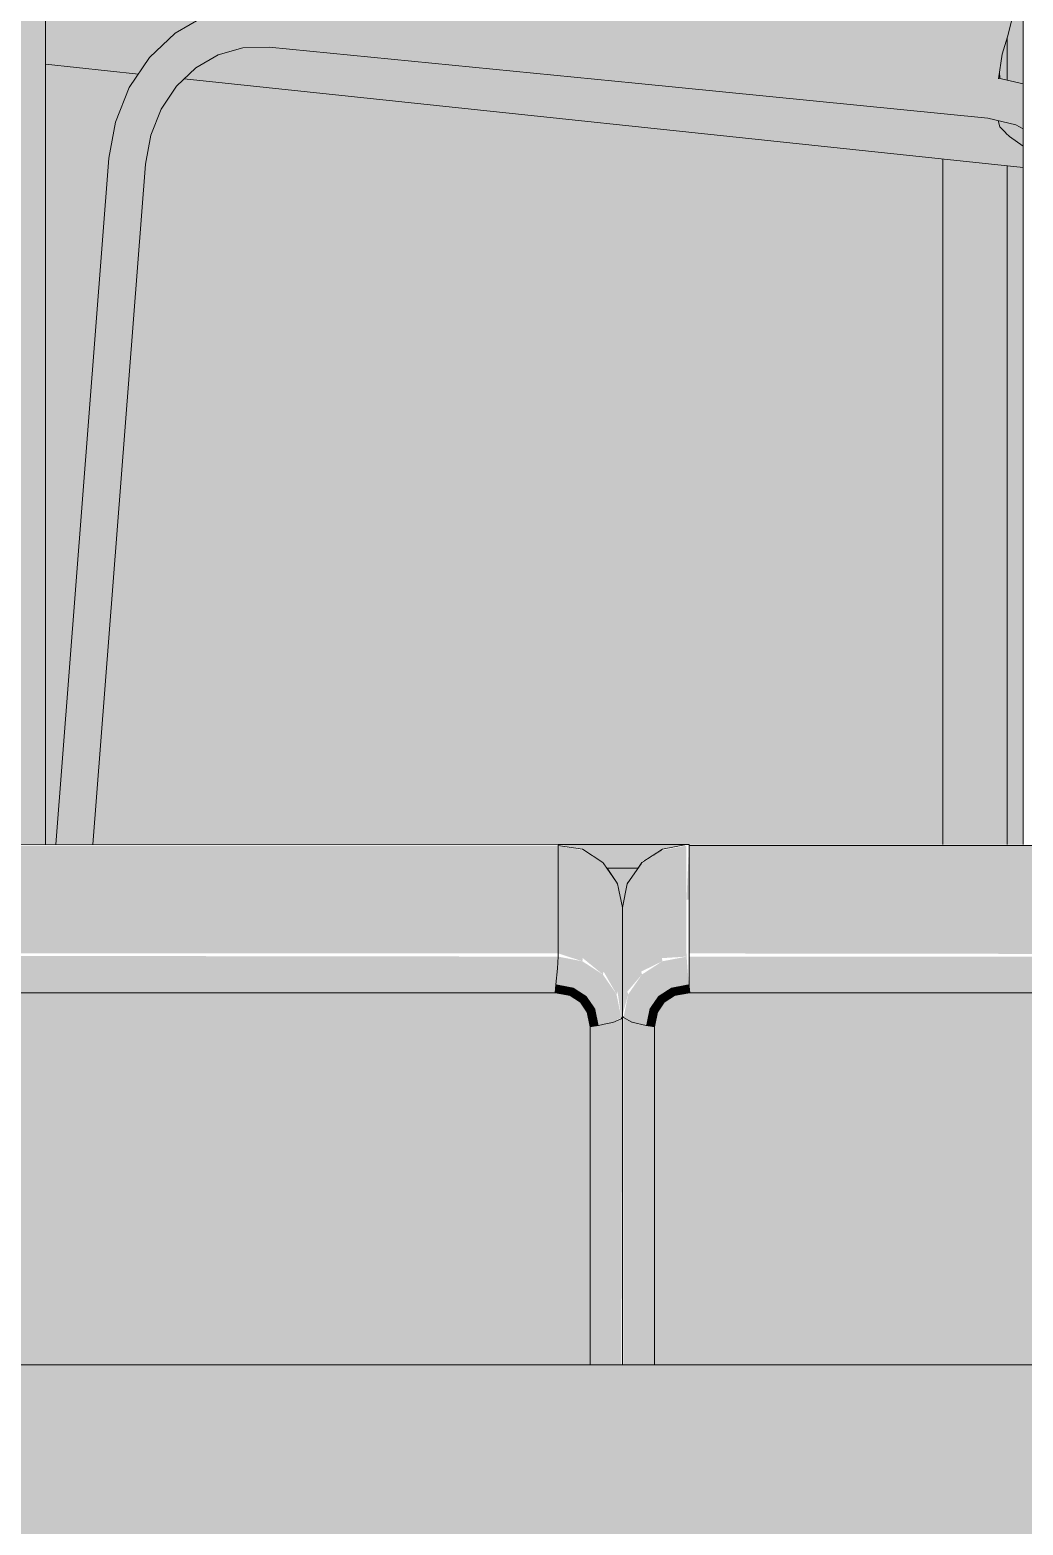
# Model space of a CAD drawing. Header units: centimetres. Extents: x -4381 to 5639, y -3920 to 4826.
# Drawn here: x 74.8321 to 75.1419, y 10.5679 to 11.0344 of the extents above; entities that cross this region are included whole.
import ezdxf
from ezdxf.xclip import XClip

# ---------------------------------------------------------------- set-up
doc = ezdxf.new("R2010")
doc.units = ezdxf.units.CM
doc.header["$MEASUREMENT"] = 0
doc.header["$XCLIPFRAME"] = 0
doc.set_wipeout_variables(frame=1)
doc.linetypes.add('Wipeout_Contour', pattern=[100, 0, -100])
for name, color, linetype in [('01- MOBILIER', 7, 'Continuous'), ('Dalles', 7, 'Continuous'), ('Drawing & Figure', 7, 'Continuous'), ('Structural - Bearing', 7, 'Continuous')]:
    doc.layers.add(name, color=color, linetype=linetype)
for name, color, linetype, lineweight in [('01- MOBILIER_Pen_No__1', 7, 'Continuous', 5), ('01- MOBILIER_Pen_No__101', 252, 'Continuous', 5), ('01- MOBILIER_Pen_No__18', 9, 'Continuous', 5), ('01- MOBILIER_Pen_No__2', 8, 'Continuous', 5), ('01- MOBILIER_Pen_No__7', 7, 'Continuous', 5), ('0_Pen_No__1', 7, 'Continuous', 5), ('0_Pen_No__2', 8, 'Continuous', 5), ('Dalles_Pen_No__1', 7, 'Continuous', 5), ('Elevator_Pen_No__7', 7, 'Continuous', 5), ('Structural - Bearing_Pen_No__1', 7, 'Continuous', 5)]:
    doc.layers.add(name, color=color, linetype=linetype, lineweight=lineweight)
for name, color, linetype, lineweight, true_color in [('01- MOBILIER_Pen_No__102', 7, 'Continuous', 5, 0xcccccc), ('01- MOBILIER_Pen_No__119', 7, 'Continuous', 5, 0xdecbcb), ('01- MOBILIER_Pen_No__186', 7, 'Continuous', 5, 0xe8e8e8), ('01- MOBILIER_Pen_No__62', 7, 'Continuous', 5, 0xaaaaaa), ('Dalles_Pen_No__178', 7, 'Continuous', 5, 0xbda888), ('Structural - Bearing_Pen_No__102', 7, 'Continuous', 5, 0xcccccc)]:
    doc.layers.add(name, color=color, linetype=linetype, lineweight=lineweight, true_color=true_color)

# ---------------------------------------------------------------- blocks, each defined once
blk = doc.blocks.new('Drawing_10_10', base_point=(-363.09186, 10.61787))
at = {"color": 254, "linetype": 'Wipeout_Contour', "lineweight": 0, "ltscale": 303.15615}
blk.add_wipeout([(75.03692, 10.78025), (74.99685, 10.78025), (75.00382, 10.77891), (75.02994, 10.77891)], dxfattribs=at).dxf.layer = '01- MOBILIER'
at = {"layer": '01- MOBILIER_Pen_No__186', "linetype": 'Continuous', "ltscale": 10}
blk.add_hatch(color=256, dxfattribs=at).paths.add_polyline_path([(75.03692, 10.78025), (74.99685, 10.78025), (75.00382, 10.77891), (75.02994, 10.77891)])
at = {"color": 254, "linetype": 'Wipeout_Contour', "lineweight": 0, "ltscale": 301.568223}
blk.add_wipeout([(74.23768, 10.77991), (74.23768, 10.76308), (74.99688, 10.76308), (74.99688, 10.77991)], dxfattribs=at).dxf.layer = '01- MOBILIER'
at = {"color": 254, "linetype": 'Wipeout_Contour', "lineweight": 0, "ltscale": 378.550147}
blk.add_wipeout([(75.02994, 10.77891), (75.00382, 10.77891), (75.0099, 10.77525), (75.02386, 10.77525), (75.02936, 10.7788)], dxfattribs=at).dxf.layer = '01- MOBILIER'
at = {"layer": '01- MOBILIER_Pen_No__186', "linetype": 'Continuous', "ltscale": 10}
for points in [[(74.23768, 10.77991), (74.23768, 10.76308), (74.99688, 10.76308), (74.99688, 10.77991)], [(75.02994, 10.77891), (75.00382, 10.77891), (75.0099, 10.77525), (75.02386, 10.77525), (75.02936, 10.7788)]]:
    blk.add_hatch(color=256, dxfattribs=at).paths.add_polyline_path(points)
at = {"color": 254, "linetype": 'Wipeout_Contour', "lineweight": 0, "ltscale": 303.086051}
blk.add_wipeout([(75.00454, 10.76161), (75.00454, 10.77844), (74.99688, 10.77991), (74.99688, 10.76308)], dxfattribs=at).dxf.layer = '01- MOBILIER'
at = {"color": 254, "linetype": 'Wipeout_Contour', "lineweight": 0, "ltscale": 454.802839}
blk.add_wipeout([(75.02386, 10.77525), (75.0099, 10.77525), (75.01078, 10.77468), (75.01206, 10.77284), (75.02171, 10.77284), (75.02299, 10.77468)], dxfattribs=at).dxf.layer = '01- MOBILIER'
at = {"layer": '01- MOBILIER_Pen_No__119', "linetype": 'Continuous', "ltscale": 10}
blk.add_hatch(color=256, dxfattribs=at).paths.add_polyline_path([(75.02386, 10.77525), (75.0099, 10.77525), (75.01078, 10.77468), (75.01206, 10.77284), (75.02171, 10.77284), (75.02299, 10.77468)])
at = {"layer": '01- MOBILIER_Pen_No__186', "linetype": 'Continuous', "ltscale": 10}
for points in [[(74.23768, 10.78025), (74.99688, 10.77991)], [(75.00454, 10.76161), (75.00454, 10.77844), (74.99688, 10.77991), (74.99688, 10.76308)]]:
    blk.add_hatch(color=256, dxfattribs=at).paths.add_polyline_path(points)
at = {"color": 254, "linetype": 'Wipeout_Contour', "lineweight": 0, "ltscale": 379.07372}
blk.add_wipeout([(75.01206, 10.77284), (75.01504, 10.76852), (75.01688, 10.76059), (75.0184, 10.76798), (75.02171, 10.77284)], dxfattribs=at).dxf.layer = '01- MOBILIER'
at = {"color": 254, "linetype": 'Wipeout_Contour', "lineweight": 0, "ltscale": 301.558618}
blk.add_wipeout([(74.23768, 10.74626), (74.99688, 10.74626), (74.99688, 10.76308), (74.23768, 10.76308)], dxfattribs=at).dxf.layer = '01- MOBILIER'
at = {"layer": '01- MOBILIER_Pen_No__102', "linetype": 'Continuous', "ltscale": 10}
blk.add_hatch(color=256, dxfattribs=at).paths.add_polyline_path([(75.01206, 10.77284), (75.01504, 10.76852), (75.01688, 10.76059), (75.0184, 10.76798), (75.02171, 10.77284)])
at = {"layer": '01- MOBILIER_Pen_No__186', "linetype": 'Continuous', "ltscale": 10}
blk.add_hatch(color=256, dxfattribs=at).paths.add_polyline_path([(74.23768, 10.74626), (74.99688, 10.74626), (74.99688, 10.76308), (74.23768, 10.76308)])
at = {"color": 254, "linetype": 'Wipeout_Contour', "lineweight": 0, "ltscale": 303.111115}
blk.add_wipeout([(75.01102, 10.75742), (75.01102, 10.77425), (75.00454, 10.77844), (75.00454, 10.76161)], dxfattribs=at).dxf.layer = '01- MOBILIER'
at = {"layer": '01- MOBILIER_Pen_No__186', "linetype": 'Continuous', "ltscale": 10}
for points in [[(75.00454, 10.77844), (74.99685, 10.78025)], [(75.01102, 10.75742), (75.01102, 10.77425), (75.00454, 10.77844), (75.00454, 10.76161)]]:
    blk.add_hatch(color=256, dxfattribs=at).paths.add_polyline_path(points)
at = {"color": 254, "linetype": 'Wipeout_Contour', "lineweight": 0, "ltscale": 303.128949}
blk.add_wipeout([(75.01536, 10.75116), (75.01536, 10.76798), (75.01102, 10.77425), (75.01102, 10.75742)], dxfattribs=at).dxf.layer = '01- MOBILIER'
at = {"color": 254, "linetype": 'Wipeout_Contour', "lineweight": 0, "ltscale": 303.076493}
blk.add_wipeout([(75.00454, 10.76161), (74.99688, 10.76308), (74.99688, 10.74626), (75.00454, 10.74479)], dxfattribs=at).dxf.layer = '01- MOBILIER'
at = {"layer": '01- MOBILIER_Pen_No__186', "linetype": 'Continuous', "ltscale": 10}
for points in [[(75.01102, 10.77425), (75.0044, 10.7788)], [(75.01536, 10.75116), (75.01536, 10.76798), (75.01102, 10.77425), (75.01102, 10.75742)], [(75.00454, 10.76161), (74.99688, 10.76308), (74.99688, 10.74626), (75.00454, 10.74479)]]:
    blk.add_hatch(color=256, dxfattribs=at).paths.add_polyline_path(points)
at = {"color": 254, "linetype": 'Wipeout_Contour', "lineweight": 0, "ltscale": 303.136423}
blk.add_wipeout([(75.01688, 10.74376), (75.01688, 10.76059), (75.01536, 10.76798), (75.01536, 10.75116)], dxfattribs=at).dxf.layer = '01- MOBILIER'
at = {"color": 254, "linetype": 'Wipeout_Contour', "lineweight": 0, "ltscale": 303.101561}
blk.add_wipeout([(75.01102, 10.75742), (75.00454, 10.76161), (75.00454, 10.74479), (75.01102, 10.7406)], dxfattribs=at).dxf.layer = '01- MOBILIER'
at = {"color": 254, "linetype": 'Wipeout_Contour', "lineweight": 0, "ltscale": 226.212549}
blk.add_wipeout([(74.23768, 10.74526), (74.99685, 10.74526), (74.23768, 10.74626)], dxfattribs=at).dxf.layer = '01- MOBILIER'
at = {"layer": '01- MOBILIER_Pen_No__102', "linetype": 'Continuous', "ltscale": 10}
blk.add_hatch(color=256, dxfattribs=at).paths.add_polyline_path([(75.01688, 10.74376), (75.01688, 10.76059), (75.01536, 10.76798), (75.01536, 10.75116)])
at = {"layer": '01- MOBILIER_Pen_No__186', "linetype": 'Continuous', "ltscale": 10}
for points in [[(75.01102, 10.75742), (75.00454, 10.76161), (75.00454, 10.74479), (75.01102, 10.7406)], [(74.23768, 10.74526), (74.99685, 10.74526), (74.23768, 10.74626)]]:
    blk.add_hatch(color=256, dxfattribs=at).paths.add_polyline_path(points)
at = {"color": 254, "linetype": 'Wipeout_Contour', "lineweight": 0, "ltscale": 303.1194}
blk.add_wipeout([(75.01536, 10.75116), (75.01102, 10.75742), (75.01102, 10.7406), (75.01536, 10.73433)], dxfattribs=at).dxf.layer = '01- MOBILIER'
at = {"color": 254, "linetype": 'Wipeout_Contour', "lineweight": 0, "ltscale": 226.813544}
blk.add_wipeout([(75.00454, 10.74479), (74.99688, 10.74626), (75.0044, 10.74381)], dxfattribs=at).dxf.layer = '01- MOBILIER'
at = {"layer": '01- MOBILIER_Pen_No__186', "linetype": 'Continuous', "ltscale": 10}
for points in [[(75.01536, 10.75116), (75.01102, 10.75742), (75.01102, 10.7406), (75.01536, 10.73433)], [(75.00454, 10.74479), (74.99688, 10.74626), (75.0044, 10.74381)]]:
    blk.add_hatch(color=256, dxfattribs=at).paths.add_polyline_path(points)
at = {"color": 254, "linetype": 'Wipeout_Contour', "lineweight": 0, "ltscale": 303.126881}
blk.add_wipeout([(75.01688, 10.74376), (75.01536, 10.75116), (75.01536, 10.73433), (75.01688, 10.72694)], dxfattribs=at).dxf.layer = '01- MOBILIER'
at = {"color": 254, "linetype": 'Wipeout_Contour', "lineweight": 0, "ltscale": 301.552245}
blk.add_wipeout([(74.23768, 10.7416), (74.99659, 10.7416), (74.99685, 10.74526), (74.23768, 10.74526)], dxfattribs=at).dxf.layer = '01- MOBILIER'
at = {"color": 254, "linetype": 'Wipeout_Contour', "lineweight": 0, "ltscale": 226.821719}
blk.add_wipeout([(75.01102, 10.7406), (75.00454, 10.74479), (75.01078, 10.73969)], dxfattribs=at).dxf.layer = '01- MOBILIER'
at = {"layer": '01- MOBILIER', "linetype": 'Continuous', "lineweight": 0, "ltscale": 10, "true_color": 0xffffff}
blk.add_hatch(color=7, dxfattribs=at).paths.add_polyline_path([(75.01102, 10.7406), (75.00454, 10.74479), (75.01078, 10.73969)])
at = {"layer": '01- MOBILIER_Pen_No__102', "linetype": 'Continuous', "ltscale": 10}
blk.add_hatch(color=256, dxfattribs=at).paths.add_polyline_path([(75.01688, 10.74376), (75.01536, 10.75116), (75.01536, 10.73433), (75.01688, 10.72694)])
at = {"layer": '01- MOBILIER_Pen_No__186', "linetype": 'Continuous', "ltscale": 10}
blk.add_hatch(color=256, dxfattribs=at).paths.add_polyline_path([(74.23768, 10.7416), (74.99659, 10.7416), (74.99685, 10.74526), (74.23768, 10.74526)])
at = {"color": 254, "linetype": 'Wipeout_Contour', "lineweight": 0, "ltscale": 303.143583}
blk.add_wipeout([(75.0184, 10.75116), (75.0184, 10.76798), (75.01688, 10.76059), (75.01688, 10.74376)], dxfattribs=at).dxf.layer = '01- MOBILIER'
at = {"color": 254, "linetype": 'Wipeout_Contour', "lineweight": 0, "ltscale": 303.158271}
blk.add_wipeout([(75.0044, 10.74381), (74.99685, 10.74526), (74.99659, 10.7416), (75.00339, 10.74029)], dxfattribs=at).dxf.layer = '01- MOBILIER'
at = {"color": 254, "linetype": 'Wipeout_Contour', "lineweight": 0, "ltscale": 226.861169}
blk.add_wipeout([(75.01536, 10.73433), (75.01102, 10.7406), (75.01504, 10.73354)], dxfattribs=at).dxf.layer = '01- MOBILIER'
at = {"layer": '01- MOBILIER_Pen_No__101', "linetype": 'Continuous', "ltscale": 10}
blk.add_hatch(color=256, dxfattribs=at).paths.add_polyline_path([(75.0184, 10.75116), (75.0184, 10.76798), (75.01688, 10.76059), (75.01688, 10.74376)])
at = {"layer": '01- MOBILIER_Pen_No__186', "linetype": 'Continuous', "ltscale": 10}
for points in [[(75.0044, 10.74381), (74.99685, 10.74526), (74.99659, 10.7416), (75.00339, 10.74029)], [(75.01536, 10.73433), (75.01102, 10.7406), (75.01504, 10.73354)]]:
    blk.add_hatch(color=256, dxfattribs=at).paths.add_polyline_path(points)
at = {"layer": '01- MOBILIER_Pen_No__1', "linetype": 'Continuous', "ltscale": 10}
for p, q in [((75.01078, 10.77468), (75.01504, 10.76852)), ((75.01504, 10.76852), (75.01536, 10.76798)), ((74.99688, 10.74626), (74.99688, 10.76308)), ((74.99685, 10.74526), (74.99688, 10.74626))]:
    blk.add_line(p, q, dxfattribs=at)
at = {"color": 254, "linetype": 'Wipeout_Contour', "lineweight": 0, "ltscale": 303.159178}
blk.add_wipeout([(75.02274, 10.75742), (75.02274, 10.77425), (75.0184, 10.76798), (75.0184, 10.75116)], dxfattribs=at).dxf.layer = '01- MOBILIER'
at = {"color": 254, "linetype": 'Wipeout_Contour', "lineweight": 0, "ltscale": 301.549331}
blk.add_wipeout([(74.23768, 10.7366), (74.99615, 10.7366), (74.99659, 10.7416), (74.23768, 10.7416)], dxfattribs=at).dxf.layer = '01- MOBILIER'
at = {"color": 254, "linetype": 'Wipeout_Contour', "lineweight": 0, "ltscale": 303.194003}
blk.add_wipeout([(75.01078, 10.73969), (75.0044, 10.74381), (75.00339, 10.74029), (75.00891, 10.73673)], dxfattribs=at).dxf.layer = '01- MOBILIER'
at = {"color": 254, "linetype": 'Wipeout_Contour', "lineweight": 0, "ltscale": 227.010311}
blk.add_wipeout([(75.01688, 10.72694), (75.01536, 10.73433), (75.01654, 10.72624)], dxfattribs=at).dxf.layer = '01- MOBILIER'
at = {"layer": '01- MOBILIER', "linetype": 'Continuous', "lineweight": 0, "ltscale": 10, "true_color": 0xffffff}
blk.add_hatch(color=7, dxfattribs=at).paths.add_polyline_path([(75.01078, 10.73969), (75.0044, 10.74381), (75.00339, 10.74029), (75.00891, 10.73673)])
at = {"layer": '01- MOBILIER_Pen_No__102', "linetype": 'Continuous', "ltscale": 10}
blk.add_hatch(color=256, dxfattribs=at).paths.add_polyline_path([(74.23768, 10.7366), (74.99615, 10.7366), (74.99659, 10.7416), (74.23768, 10.7416)])
at = {"layer": '01- MOBILIER_Pen_No__119', "linetype": 'Continuous', "ltscale": 10}
blk.add_hatch(color=256, dxfattribs=at).paths.add_polyline_path([(75.01688, 10.72694), (75.01536, 10.73433), (75.01654, 10.72624)])
at = {"layer": '01- MOBILIER_Pen_No__2', "linetype": 'Continuous', "ltscale": 10}
blk.add_hatch(color=256, dxfattribs=at).paths.add_polyline_path([(75.02274, 10.75742), (75.02274, 10.77425), (75.0184, 10.76798), (75.0184, 10.75116)])
at = {"layer": '01- MOBILIER_Pen_No__1', "linetype": 'Continuous', "ltscale": 10}
for p, q in [((75.01873, 10.76852), (75.0184, 10.76798)), ((75.01536, 10.76798), (75.01688, 10.76059)), ((75.01688, 10.76059), (75.0184, 10.76798))]:
    blk.add_line(p, q, dxfattribs=at)
at = {"color": 254, "linetype": 'Wipeout_Contour', "lineweight": 0, "ltscale": 303.183931}
blk.add_wipeout([(75.02923, 10.76161), (75.02923, 10.77844), (75.02274, 10.77425), (75.02274, 10.75742)], dxfattribs=at).dxf.layer = '01- MOBILIER'
at = {"color": 254, "linetype": 'Wipeout_Contour', "lineweight": 0, "ltscale": 303.234612}
blk.add_wipeout([(75.00339, 10.74029), (74.99659, 10.7416), (74.99615, 10.7366), (75.00164, 10.73555)], dxfattribs=at).dxf.layer = '01- MOBILIER'
at = {"color": 254, "linetype": 'Wipeout_Contour', "lineweight": 0, "ltscale": 303.186023}
blk.add_wipeout([(75.01504, 10.73354), (75.01078, 10.73969), (75.00891, 10.73673), (75.0126, 10.7314)], dxfattribs=at).dxf.layer = '01- MOBILIER'
at = {"color": 254, "linetype": 'Wipeout_Contour', "lineweight": 0, "ltscale": 227.893005}
blk.add_wipeout([(75.01654, 10.72582), (75.01654, 10.61787), (75.01688, 10.72649)], dxfattribs=at).dxf.layer = '01- MOBILIER'
at = {"layer": '01- MOBILIER_Pen_No__119', "linetype": 'Continuous', "ltscale": 10}
blk.add_hatch(color=256, dxfattribs=at).paths.add_polyline_path([(75.00339, 10.74029), (74.99659, 10.7416), (74.99615, 10.7366), (75.00164, 10.73555)])
at = {"layer": '01- MOBILIER_Pen_No__18', "linetype": 'Continuous', "ltscale": 10}
blk.add_hatch(color=256, dxfattribs=at).paths.add_polyline_path([(75.01654, 10.72582), (75.01654, 10.61787), (75.01688, 10.72649)])
at = {"layer": '01- MOBILIER_Pen_No__186', "linetype": 'Continuous', "ltscale": 10}
blk.add_hatch(color=256, dxfattribs=at).paths.add_polyline_path([(75.01504, 10.73354), (75.01078, 10.73969), (75.00891, 10.73673), (75.0126, 10.7314)])
at = {"layer": '01- MOBILIER_Pen_No__62', "linetype": 'Continuous', "ltscale": 10}
blk.add_hatch(color=256, dxfattribs=at).paths.add_polyline_path([(75.02923, 10.76161), (75.02923, 10.77844), (75.02274, 10.77425), (75.02274, 10.75742)])
at = {"layer": '01- MOBILIER_Pen_No__1', "linetype": 'Continuous', "ltscale": 10}
for p, q in [((75.0184, 10.76798), (75.02299, 10.77468)), ((75.01206, 10.77284), (75.02171, 10.77284)), ((74.99659, 10.7416), (74.99685, 10.74526))]:
    blk.add_line(p, q, dxfattribs=at)
at = {"color": 254, "linetype": 'Wipeout_Contour', "lineweight": 0, "ltscale": 303.214419}
blk.add_wipeout([(75.03688, 10.76308), (75.03688, 10.77991), (75.02923, 10.77844), (75.02923, 10.76161)], dxfattribs=at).dxf.layer = '01- MOBILIER'
at = {"color": 254, "linetype": 'Wipeout_Contour', "lineweight": 0, "ltscale": 377.083406}
blk.add_wipeout([(74.23768, 10.73589), (74.23787, 10.73401), (74.9959, 10.73401), (74.99615, 10.7366), (74.23768, 10.7366)], dxfattribs=at).dxf.layer = '01- MOBILIER'
at = {"color": 254, "linetype": 'Wipeout_Contour', "lineweight": 0, "ltscale": 303.264496}
blk.add_wipeout([(75.00891, 10.73673), (75.00339, 10.74029), (75.00164, 10.73555), (75.00568, 10.73294)], dxfattribs=at).dxf.layer = '01- MOBILIER'
at = {"color": 254, "linetype": 'Wipeout_Contour', "lineweight": 0, "ltscale": 303.141661}
blk.add_wipeout([(75.01654, 10.72624), (75.01504, 10.73354), (75.0126, 10.7314), (75.01395, 10.72483)], dxfattribs=at).dxf.layer = '01- MOBILIER'
at = {"layer": '01- MOBILIER_Pen_No__119', "linetype": 'Continuous', "ltscale": 10}
for points in [[(75.03688, 10.76308), (75.03688, 10.77991), (75.02923, 10.77844), (75.02923, 10.76161)], [(75.00891, 10.73673), (75.00339, 10.74029), (75.00164, 10.73555), (75.00568, 10.73294)], [(75.01654, 10.72624), (75.01504, 10.73354), (75.0126, 10.7314), (75.01395, 10.72483)]]:
    blk.add_hatch(color=256, dxfattribs=at).paths.add_polyline_path(points)
at = {"layer": '01- MOBILIER_Pen_No__62', "linetype": 'Continuous', "ltscale": 10}
for points in [[(75.02923, 10.77844), (75.02299, 10.77468)], [(74.23768, 10.73589), (74.23787, 10.73401), (74.9959, 10.73401), (74.99615, 10.7366), (74.23768, 10.7366)]]:
    blk.add_hatch(color=256, dxfattribs=at).paths.add_polyline_path(points)
at = {"color": 254, "linetype": 'Wipeout_Contour', "lineweight": 0, "ltscale": 226.857941}
blk.add_wipeout([(75.03768, 10.76308), (75.03768, 10.77991), (75.03688, 10.76308)], dxfattribs=at).dxf.layer = '01- MOBILIER'
at = {"color": 254, "linetype": 'Wipeout_Contour', "lineweight": 0, "ltscale": 303.179582}
blk.add_wipeout([(75.00164, 10.73555), (74.99615, 10.7366), (74.9959, 10.73401), (75.00063, 10.7331)], dxfattribs=at).dxf.layer = '01- MOBILIER'
at = {"color": 254, "linetype": 'Wipeout_Contour', "lineweight": 0, "ltscale": 303.210074}
blk.add_wipeout([(75.0126, 10.7314), (75.00891, 10.73673), (75.00568, 10.73294), (75.00838, 10.72904)], dxfattribs=at).dxf.layer = '01- MOBILIER'
at = {"color": 254, "linetype": 'Wipeout_Contour', "lineweight": 0, "ltscale": 303.086919}
blk.add_wipeout([(75.01395, 10.72466), (75.01395, 10.61787), (75.01654, 10.61787), (75.01654, 10.72582)], dxfattribs=at).dxf.layer = '01- MOBILIER'
at = {"layer": '01- MOBILIER_Pen_No__119', "linetype": 'Continuous', "ltscale": 10}
blk.add_hatch(color=256, dxfattribs=at).paths.add_polyline_path([(75.0126, 10.7314), (75.00891, 10.73673), (75.00568, 10.73294), (75.00838, 10.72904)])
at = {"layer": '01- MOBILIER_Pen_No__18', "linetype": 'Continuous', "ltscale": 10}
blk.add_hatch(color=256, dxfattribs=at).paths.add_polyline_path([(75.01395, 10.72466), (75.01395, 10.61787), (75.01654, 10.61787), (75.01654, 10.72582)])
at = {"layer": '01- MOBILIER_Pen_No__186', "linetype": 'Continuous', "ltscale": 10}
blk.add_hatch(color=256, dxfattribs=at).paths.add_polyline_path([(75.03768, 10.76308), (75.03768, 10.77991), (75.03688, 10.76308)])
at = {"layer": '01- MOBILIER_Pen_No__62', "linetype": 'Continuous', "ltscale": 10}
blk.add_hatch(color=256, dxfattribs=at).paths.add_polyline_path([(75.00164, 10.73555), (74.99615, 10.7366), (74.9959, 10.73401), (75.00063, 10.7331)])
at = {"layer": '01- MOBILIER_Pen_No__1', "linetype": 'Continuous', "ltscale": 10}
blk.add_line((74.99615, 10.7366), (74.99659, 10.7416), dxfattribs=at)
at = {"color": 254, "linetype": 'Wipeout_Contour', "lineweight": 0, "ltscale": 304.735694}
blk.add_wipeout([(75.79688, 10.76308), (75.79688, 10.77991), (75.03768, 10.77991), (75.03768, 10.76308)], dxfattribs=at).dxf.layer = '01- MOBILIER'
at = {"color": 254, "linetype": 'Wipeout_Contour', "lineweight": 0, "ltscale": 303.134039}
blk.add_wipeout([(75.0184, 10.75116), (75.01688, 10.74376), (75.01688, 10.72694), (75.0184, 10.73433)], dxfattribs=at).dxf.layer = '01- MOBILIER'
at = {"color": 254, "linetype": 'Wipeout_Contour', "lineweight": 0, "ltscale": 303.221548}
blk.add_wipeout([(75.00568, 10.73294), (75.00164, 10.73555), (75.00063, 10.7331), (75.00381, 10.73105)], dxfattribs=at).dxf.layer = '01- MOBILIER'
at = {"color": 254, "linetype": 'Wipeout_Contour', "lineweight": 0, "ltscale": 378.672343}
blk.add_wipeout([(75.01395, 10.72483), (75.0126, 10.7314), (75.00838, 10.72904), (75.00947, 10.72374), (75.01212, 10.72438)], dxfattribs=at).dxf.layer = '01- MOBILIER'
at = {"layer": '01- MOBILIER_Pen_No__101', "linetype": 'Continuous', "ltscale": 10}
blk.add_hatch(color=256, dxfattribs=at).paths.add_polyline_path([(75.0184, 10.75116), (75.01688, 10.74376), (75.01688, 10.72694), (75.0184, 10.73433)])
at = {"layer": '01- MOBILIER_Pen_No__102', "linetype": 'Continuous', "ltscale": 10}
blk.add_hatch(color=256, dxfattribs=at).paths.add_polyline_path([(75.03688, 10.77991), (75.02936, 10.7788)])
at = {"layer": '01- MOBILIER_Pen_No__18', "linetype": 'Continuous', "ltscale": 10}
blk.add_hatch(color=256, dxfattribs=at).paths.add_polyline_path([(75.01395, 10.72483), (75.0126, 10.7314), (75.00838, 10.72904), (75.00947, 10.72374), (75.01212, 10.72438)])
at = {"layer": '01- MOBILIER_Pen_No__186', "linetype": 'Continuous', "ltscale": 10}
for points in [[(75.79688, 10.77991), (75.03768, 10.78025)], [(75.79688, 10.76308), (75.79688, 10.77991), (75.03768, 10.77991), (75.03768, 10.76308)]]:
    blk.add_hatch(color=256, dxfattribs=at).paths.add_polyline_path(points)
at = {"layer": '01- MOBILIER_Pen_No__62', "linetype": 'Continuous', "ltscale": 10}
blk.add_hatch(color=256, dxfattribs=at).paths.add_polyline_path([(75.00568, 10.73294), (75.00164, 10.73555), (75.00063, 10.7331), (75.00381, 10.73105)])
at = {"color": 254, "linetype": 'Wipeout_Contour', "lineweight": 0, "ltscale": 303.149628}
blk.add_wipeout([(75.02274, 10.75742), (75.0184, 10.75116), (75.0184, 10.73433), (75.02274, 10.7406)], dxfattribs=at).dxf.layer = '01- MOBILIER'
at = {"color": 254, "linetype": 'Wipeout_Contour', "lineweight": 0, "ltscale": 303.182356}
blk.add_wipeout([(75.00838, 10.72904), (75.00568, 10.73294), (75.00381, 10.73105), (75.00594, 10.72798)], dxfattribs=at).dxf.layer = '01- MOBILIER'
at = {"color": 254, "linetype": 'Wipeout_Contour', "lineweight": 0, "ltscale": 378.830321}
blk.add_wipeout([(75.00947, 10.72374), (75.00947, 10.61787), (75.01395, 10.61787), (75.01395, 10.72466), (75.01212, 10.72438)], dxfattribs=at).dxf.layer = '01- MOBILIER'
at = {"color": 254, "linetype": 'Wipeout_Contour', "lineweight": 0, "ltscale": 3097.621566}
blk.add_wipeout([(74.26688, 13.51787), (74.26688, 11.36787), (74.30563, 11.36787), (74.31679, 11.37007), (74.32631, 11.37308), (74.35045, 11.37723), (74.36166, 11.37963), (74.37621, 11.38127), (74.39527, 11.3842), (74.40068, 11.38446), (74.42369, 11.38651), (74.42663, 11.38691), (74.4451, 11.38723), (74.45513, 11.38787), (74.46492, 11.38723), (74.48066, 11.38691), (74.48304, 11.38651), (74.49928, 11.38446), (74.50257, 11.3842), (74.51357, 11.38127), (74.52073, 11.37963), (74.52591, 11.37723), (74.53505, 11.37308), (74.54293, 11.36923), (74.54624, 11.36648), (74.54793, 11.36315), (74.48631, 11.04115), (74.48282, 11.03519), (74.47864, 11.03342), (74.47044, 11.03024), (74.46738, 11.02689), (74.46132, 11.01928), (74.46697, 11.01721), (74.46925, 11.01596), (74.47591, 11.01052), (74.48181, 11.00254), (74.4866, 10.99249), (74.48992, 10.98124), (74.53381, 10.78025), (75.14188, 10.78025), (75.14188, 13.51787)], dxfattribs=at).dxf.layer = 'Structural - Bearing'
at = {"layer": '01- MOBILIER_Pen_No__18', "linetype": 'Continuous', "ltscale": 10}
blk.add_hatch(color=256, dxfattribs=at).paths.add_polyline_path([(75.00947, 10.72374), (75.00947, 10.61787), (75.01395, 10.61787), (75.01395, 10.72466), (75.01212, 10.72438)])
at = {"layer": '01- MOBILIER_Pen_No__2', "linetype": 'Continuous', "ltscale": 10}
blk.add_hatch(color=256, dxfattribs=at).paths.add_polyline_path([(75.02274, 10.75742), (75.0184, 10.75116), (75.0184, 10.73433), (75.02274, 10.7406)])
at = {"layer": '01- MOBILIER_Pen_No__62', "linetype": 'Continuous', "ltscale": 10}
blk.add_hatch(color=256, dxfattribs=at).paths.add_polyline_path([(75.00838, 10.72904), (75.00568, 10.73294), (75.00381, 10.73105), (75.00594, 10.72798)])
at = {"layer": 'Structural - Bearing_Pen_No__102', "linetype": 'Continuous', "ltscale": 10}
blk.add_hatch(color=256, dxfattribs=at).paths.add_polyline_path([(74.26688, 13.51787), (74.26688, 11.36787), (74.30563, 11.36787), (74.31679, 11.37007), (74.32631, 11.37308), (74.35045, 11.37723), (74.36166, 11.37963), (74.37621, 11.38127), (74.39527, 11.3842), (74.40068, 11.38446), (74.42369, 11.38651), (74.42663, 11.38691), (74.4451, 11.38723), (74.45513, 11.38787), (74.46492, 11.38723), (74.48066, 11.38691), (74.48304, 11.38651), (74.49928, 11.38446), (74.50257, 11.3842), (74.51357, 11.38127), (74.52073, 11.37963), (74.52591, 11.37723), (74.53505, 11.37308), (74.54293, 11.36923), (74.54624, 11.36648), (74.54793, 11.36315), (74.48631, 11.04115), (74.48282, 11.03519), (74.47864, 11.03342), (74.47044, 11.03024), (74.46738, 11.02689), (74.46132, 11.01928), (74.46697, 11.01721), (74.46925, 11.01596), (74.47591, 11.01052), (74.48181, 11.00254), (74.4866, 10.99249), (74.48992, 10.98124), (74.53381, 10.78025), (75.14188, 10.78025), (75.14188, 13.51787)])
at = {"layer": '01- MOBILIER_Pen_No__1', "linetype": 'Continuous', "ltscale": 10}
for p, q in [((75.01688, 10.76059), (75.01688, 10.74376)), ((75.01212, 10.72438), (75.01395, 10.72466))]:
    blk.add_line(p, q, dxfattribs=at)
at = {"color": 254, "linetype": 'Wipeout_Contour', "lineweight": 0, "ltscale": 303.174378}
blk.add_wipeout([(75.02923, 10.76161), (75.02274, 10.75742), (75.02274, 10.7406), (75.02923, 10.74479)], dxfattribs=at).dxf.layer = '01- MOBILIER'
at = {"color": 254, "linetype": 'Wipeout_Contour', "lineweight": 0, "ltscale": 227.083466}
blk.add_wipeout([(75.0184, 10.73433), (75.01688, 10.72694), (75.01873, 10.73354)], dxfattribs=at).dxf.layer = '01- MOBILIER'
at = {"color": 254, "linetype": 'Wipeout_Contour', "lineweight": 0, "ltscale": 303.111461}
blk.add_wipeout([(75.00947, 10.72374), (75.00838, 10.72904), (75.00594, 10.72798), (75.00688, 10.7234)], dxfattribs=at).dxf.layer = '01- MOBILIER'
at = {"color": 254, "linetype": 'Wipeout_Contour', "lineweight": 0, "ltscale": 761.862619}
blk.add_wipeout([(73.17688, 14.11787), (73.17688, 11.36787), (74.16688, 11.36787), (74.16688, 13.61787), (76.16688, 13.61787), (76.16688, 10.78025), (76.59685, 10.78025), (76.6044, 10.7788), (76.60688, 10.7772), (76.60688, 14.11787)], dxfattribs=at).dxf.layer = 'Structural - Bearing'
at = {"layer": '01- MOBILIER_Pen_No__101', "linetype": 'Continuous', "ltscale": 10}
for points in [[(75.0184, 10.73433), (75.01688, 10.72694), (75.01873, 10.73354)], [(75.01722, 10.72624), (75.01688, 10.61787)]]:
    blk.add_hatch(color=256, dxfattribs=at).paths.add_polyline_path(points)
at = {"layer": '01- MOBILIER_Pen_No__62', "linetype": 'Continuous', "ltscale": 10}
for points in [[(75.02923, 10.76161), (75.02274, 10.75742), (75.02274, 10.7406), (75.02923, 10.74479)], [(75.00947, 10.72374), (75.00838, 10.72904), (75.00594, 10.72798), (75.00688, 10.7234)]]:
    blk.add_hatch(color=256, dxfattribs=at).paths.add_polyline_path(points)
at = {"layer": '01- MOBILIER_Pen_No__1', "linetype": 'Continuous', "ltscale": 10}
for p, q in [((74.23768, 10.77991), (74.99685, 10.78025)), ((74.99685, 10.78025), (75.03692, 10.78025)), ((74.99685, 10.78025), (74.99688, 10.77991)), ((74.99688, 10.77991), (74.99688, 10.76308)), ((74.99688, 10.77991), (75.0044, 10.7788)), ((75.0044, 10.7788), (75.01078, 10.77468)), ((75.02299, 10.77468), (75.02936, 10.7788)), ((75.02936, 10.7788), (75.03692, 10.78025)), ((75.03692, 10.78025), (75.03768, 10.78025)), ((75.03768, 10.78025), (75.03768, 10.77991)), ((75.03768, 10.77991), (75.79685, 10.78025))]:
    blk.add_line(p, q, dxfattribs=at)
at = {"layer": '01- MOBILIER_Pen_No__7', "linetype": 'Continuous', "ltscale": 10}
for p, q in [((74.83688, 10.78025), (74.83688, 11.27037)), ((75.13933, 11.04135), (75.13705, 11.0323)), ((74.8774, 11.03347), (74.88673, 11.03886)), ((74.86937, 11.02586), (74.8774, 11.03347)), ((75.13705, 11.0323), (75.13537, 11.02689)), ((74.86304, 11.01643), (74.86937, 11.02586)), ((74.8838, 11.02259), (74.89082, 11.02666)), ((74.89082, 11.02666), (74.89848, 11.02885)), ((74.89848, 11.02885), (74.90669, 11.02909)), ((74.90669, 11.02909), (75.02084, 11.01781)), ((75.13537, 11.02689), (75.13422, 11.01922)), ((74.83688, 11.02375), (74.8659, 11.02068)), ((74.87775, 11.01686), (74.8838, 11.02259)), ((75.13453, 11.02125), (75.13465, 11.0193)), ((74.85873, 11.00564), (74.86304, 11.01643)), ((74.87298, 11.00976), (74.87775, 11.01686)), ((74.88019, 11.01917), (75.14188, 10.99147)), ((75.02084, 11.01781), (75.13087, 11.00695)), ((75.13425, 11.0194), (75.14188, 11.01757)), ((74.86974, 11.00164), (74.87298, 11.00976)), ((75.13087, 11.00695), (75.13962, 11.00485)), ((74.85672, 10.9944), (74.85873, 11.00564)), ((75.13407, 11.00618), (75.13463, 11.00424)), ((75.13463, 11.00424), (75.13651, 11.00236)), ((75.1365, 11.00227), (75.13766, 11.00118)), ((75.13962, 11.00485), (75.14188, 11.0036)), ((74.86811, 10.99254), (74.86974, 11.00164)), ((75.13766, 11.00118), (75.14188, 10.99815)), ((74.84012, 10.78025), (74.85672, 10.9944)), ((74.85165, 10.78025), (74.86811, 10.99254))]:
    blk.add_line(p, q, dxfattribs=at)
at = {"layer": 'Elevator_Pen_No__7', "linetype": 'Continuous', "ltscale": 10}
for p, q in [((75.13688, 11.03177), (75.13688, 11.01877)), ((75.13688, 10.992), (75.13688, 10.78025))]:
    blk.add_line(p, q, dxfattribs=at)
at = {"layer": 'Structural - Bearing_Pen_No__1', "linetype": 'Continuous', "ltscale": 10}
for p, q in [((75.14188, 10.78025), (75.14188, 13.51787)), ((75.11688, 10.99412), (75.11688, 10.78025))]:
    blk.add_line(p, q, dxfattribs=at)
at = {"color": 254, "linetype": 'Wipeout_Contour', "lineweight": 0, "ltscale": 303.204865}
blk.add_wipeout([(75.03688, 10.76308), (75.02923, 10.76161), (75.02923, 10.74479), (75.03688, 10.74626)], dxfattribs=at).dxf.layer = '01- MOBILIER'
at = {"color": 254, "linetype": 'Wipeout_Contour', "lineweight": 0, "ltscale": 226.971757}
blk.add_wipeout([(75.02274, 10.7406), (75.0184, 10.73433), (75.02299, 10.73969)], dxfattribs=at).dxf.layer = '01- MOBILIER'
at = {"color": 254, "linetype": 'Wipeout_Contour', "lineweight": 0, "ltscale": 303.059558}
blk.add_wipeout([(75.00688, 10.7234), (75.00688, 10.61787), (75.00947, 10.61787), (75.00947, 10.72374)], dxfattribs=at).dxf.layer = '01- MOBILIER'
at = {"color": 254, "linetype": 'Wipeout_Contour', "lineweight": 0, "ltscale": 303.0996}
blk.add_wipeout([(75.01981, 10.72483), (75.01722, 10.72624), (75.01722, 10.61787), (75.01981, 10.61787)], dxfattribs=at).dxf.layer = '01- MOBILIER'
at = {"layer": '01- MOBILIER_Pen_No__101', "linetype": 'Continuous', "ltscale": 10}
blk.add_hatch(color=256, dxfattribs=at).paths.add_polyline_path([(75.01981, 10.72483), (75.01722, 10.72624), (75.01722, 10.61787), (75.01981, 10.61787)])
at = {"layer": '01- MOBILIER_Pen_No__119', "linetype": 'Continuous', "ltscale": 10}
blk.add_hatch(color=256, dxfattribs=at).paths.add_polyline_path([(75.03688, 10.76308), (75.02923, 10.76161), (75.02923, 10.74479), (75.03688, 10.74626)])
at = {"layer": '01- MOBILIER_Pen_No__186', "linetype": 'Continuous', "ltscale": 10}
blk.add_hatch(color=256, dxfattribs=at).paths.add_polyline_path([(75.03768, 10.76308), (75.03688, 10.74626)])
at = {"layer": '01- MOBILIER_Pen_No__2', "linetype": 'Continuous', "ltscale": 10}
blk.add_hatch(color=256, dxfattribs=at).paths.add_polyline_path([(75.02274, 10.7406), (75.0184, 10.73433), (75.02299, 10.73969)])
at = {"layer": '01- MOBILIER_Pen_No__62', "linetype": 'Continuous', "ltscale": 10}
blk.add_hatch(color=256, dxfattribs=at).paths.add_polyline_path([(75.00688, 10.7234), (75.00688, 10.61787), (75.00947, 10.61787), (75.00947, 10.72374)])
at = {"layer": '01- MOBILIER_Pen_No__1', "linetype": 'Continuous', "ltscale": 10}
blk.add_line((75.00947, 10.72374), (75.01212, 10.72438), dxfattribs=at)
at = {"color": 254, "linetype": 'Wipeout_Contour', "lineweight": 0, "ltscale": 304.726189}
blk.add_wipeout([(75.79688, 10.76308), (75.03768, 10.76308), (75.03768, 10.74626), (75.79688, 10.74626)], dxfattribs=at).dxf.layer = '01- MOBILIER'
at = {"color": 254, "linetype": 'Wipeout_Contour', "lineweight": 0, "ltscale": 226.944615}
blk.add_wipeout([(75.02923, 10.74479), (75.02274, 10.7406), (75.02936, 10.74381)], dxfattribs=at).dxf.layer = '01- MOBILIER'
at = {"color": 254, "linetype": 'Wipeout_Contour', "lineweight": 0, "ltscale": 905.116425}
blk.add_wipeout([(74.22688, 10.61787), (75.00688, 10.61787), (75.00688, 10.7234), (75.00594, 10.72798), (75.00381, 10.73105), (75.00063, 10.7331), (74.9959, 10.73401), (74.23787, 10.73401), (74.23313, 10.7331), (74.22995, 10.73105), (74.22782, 10.72798), (74.22688, 10.7234)], dxfattribs=at).dxf.layer = '01- MOBILIER'
at = {"color": 254, "linetype": 'Wipeout_Contour', "lineweight": 0, "ltscale": 303.085399}
blk.add_wipeout([(75.01873, 10.73354), (75.01722, 10.72624), (75.01981, 10.72483), (75.02116, 10.7314)], dxfattribs=at).dxf.layer = '01- MOBILIER'
at = {"layer": '01- MOBILIER_Pen_No__101', "linetype": 'Continuous', "ltscale": 10}
blk.add_hatch(color=256, dxfattribs=at).paths.add_polyline_path([(74.22688, 10.61787), (75.00688, 10.61787), (75.00688, 10.7234), (75.00594, 10.72798), (75.00381, 10.73105), (75.00063, 10.7331), (74.9959, 10.73401), (74.23787, 10.73401), (74.23313, 10.7331), (74.22995, 10.73105), (74.22782, 10.72798), (74.22688, 10.7234)])
at = {"layer": '01- MOBILIER_Pen_No__186', "linetype": 'Continuous', "ltscale": 10}
blk.add_hatch(color=256, dxfattribs=at).paths.add_polyline_path([(75.79688, 10.76308), (75.03768, 10.76308), (75.03768, 10.74626), (75.79688, 10.74626)])
at = {"layer": '01- MOBILIER_Pen_No__2', "linetype": 'Continuous', "ltscale": 10}
blk.add_hatch(color=256, dxfattribs=at).paths.add_polyline_path([(75.01873, 10.73354), (75.01722, 10.72624), (75.01981, 10.72483), (75.02116, 10.7314)])
at = {"layer": '01- MOBILIER_Pen_No__62', "linetype": 'Continuous', "ltscale": 10}
blk.add_hatch(color=256, dxfattribs=at).paths.add_polyline_path([(75.02923, 10.74479), (75.02274, 10.7406), (75.02936, 10.74381)])
at = {"layer": '01- MOBILIER_Pen_No__1', "linetype": 'Continuous', "ltscale": 10}
for p, q in [((75.03768, 10.77991), (75.03768, 10.76308)), ((74.9959, 10.73401), (74.99615, 10.7366)), ((74.23787, 10.73401), (74.9959, 10.73401)), ((74.9959, 10.73401), (75.00063, 10.7331)), ((75.00063, 10.7331), (75.00382, 10.73105)), ((75.00382, 10.73105), (75.00594, 10.72798)), ((75.00594, 10.72798), (75.00688, 10.7234)), ((75.01654, 10.72582), (75.01688, 10.72649)), ((75.01688, 10.72694), (75.01688, 10.72649)), ((75.01688, 10.72694), (75.01722, 10.72624)), ((75.00688, 10.7234), (75.00947, 10.72374)), ((75.01395, 10.72466), (75.01654, 10.72582))]:
    blk.add_line(p, q, dxfattribs=at)
at = {"color": 254, "linetype": 'Wipeout_Contour', "lineweight": 0, "ltscale": 226.887777}
blk.add_wipeout([(75.03688, 10.74626), (75.02923, 10.74479), (75.03692, 10.74526)], dxfattribs=at).dxf.layer = '01- MOBILIER'
at = {"color": 254, "linetype": 'Wipeout_Contour', "lineweight": 0, "ltscale": 303.042406}
blk.add_wipeout([(75.02299, 10.73969), (75.01873, 10.73354), (75.02116, 10.7314), (75.02485, 10.73673)], dxfattribs=at).dxf.layer = '01- MOBILIER'
at = {"color": 254, "linetype": 'Wipeout_Contour', "lineweight": 0, "ltscale": 303.11365}
blk.add_wipeout([(75.02429, 10.72374), (75.01981, 10.72483), (75.01981, 10.61787), (75.02429, 10.61787)], dxfattribs=at).dxf.layer = '01- MOBILIER'
at = {"layer": '01- MOBILIER_Pen_No__101', "linetype": 'Continuous', "ltscale": 10}
blk.add_hatch(color=256, dxfattribs=at).paths.add_polyline_path([(75.02299, 10.73969), (75.01873, 10.73354), (75.02116, 10.7314), (75.02485, 10.73673)])
at = {"layer": '01- MOBILIER_Pen_No__119', "linetype": 'Continuous', "ltscale": 10}
blk.add_hatch(color=256, dxfattribs=at).paths.add_polyline_path([(75.03688, 10.74626), (75.02923, 10.74479), (75.03692, 10.74526)])
at = {"layer": '01- MOBILIER_Pen_No__2', "linetype": 'Continuous', "ltscale": 10}
blk.add_hatch(color=256, dxfattribs=at).paths.add_polyline_path([(75.02429, 10.72374), (75.01981, 10.72483), (75.01981, 10.61787), (75.02429, 10.61787)])
at = {"layer": '01- MOBILIER_Pen_No__1', "linetype": 'Continuous', "ltscale": 10}
blk.add_line((75.01688, 10.72694), (75.01688, 10.74376), dxfattribs=at)
at = {"color": 254, "linetype": 'Wipeout_Contour', "lineweight": 0, "ltscale": 228.491896}
blk.add_wipeout([(75.79688, 10.74626), (75.03768, 10.74626), (75.79685, 10.74526)], dxfattribs=at).dxf.layer = '01- MOBILIER'
at = {"color": 254, "linetype": 'Wipeout_Contour', "lineweight": 0, "ltscale": 303.045077}
blk.add_wipeout([(75.02936, 10.74381), (75.02299, 10.73969), (75.02485, 10.73673), (75.03037, 10.74029)], dxfattribs=at).dxf.layer = '01- MOBILIER'
at = {"color": 254, "linetype": 'Wipeout_Contour', "lineweight": 0, "ltscale": 303.077686}
blk.add_wipeout([(75.02116, 10.7314), (75.01981, 10.72483), (75.02429, 10.72374), (75.02539, 10.72904)], dxfattribs=at).dxf.layer = '01- MOBILIER'
at = {"layer": '01- MOBILIER_Pen_No__18', "linetype": 'Continuous', "ltscale": 10}
blk.add_hatch(color=256, dxfattribs=at).paths.add_polyline_path([(75.02936, 10.74381), (75.02299, 10.73969), (75.02485, 10.73673), (75.03037, 10.74029)])
at = {"layer": '01- MOBILIER_Pen_No__186', "linetype": 'Continuous', "ltscale": 10}
blk.add_hatch(color=256, dxfattribs=at).paths.add_polyline_path([(75.79688, 10.74626), (75.03768, 10.74626), (75.79685, 10.74526)])
at = {"layer": '01- MOBILIER_Pen_No__2', "linetype": 'Continuous', "ltscale": 10}
blk.add_hatch(color=256, dxfattribs=at).paths.add_polyline_path([(75.02116, 10.7314), (75.01981, 10.72483), (75.02429, 10.72374), (75.02539, 10.72904)])
at = {"layer": '01- MOBILIER_Pen_No__1', "linetype": 'Continuous', "ltscale": 10}
blk.add_line((75.01981, 10.72483), (75.01722, 10.72624), dxfattribs=at)
at = {"color": 254, "linetype": 'Wipeout_Contour', "lineweight": 0, "ltscale": 303.098851}
blk.add_wipeout([(75.03692, 10.74526), (75.02936, 10.74381), (75.03037, 10.74029), (75.03717, 10.7416)], dxfattribs=at).dxf.layer = '01- MOBILIER'
at = {"color": 254, "linetype": 'Wipeout_Contour', "lineweight": 0, "ltscale": 302.990108}
blk.add_wipeout([(75.02485, 10.73673), (75.02116, 10.7314), (75.02539, 10.72904), (75.02808, 10.73294)], dxfattribs=at).dxf.layer = '01- MOBILIER'
at = {"color": 254, "linetype": 'Wipeout_Contour', "lineweight": 0, "ltscale": 303.128504}
blk.add_wipeout([(75.02688, 10.7234), (75.02429, 10.72374), (75.02429, 10.61787), (75.02688, 10.61787)], dxfattribs=at).dxf.layer = '01- MOBILIER'
at = {"layer": '01- MOBILIER_Pen_No__101', "linetype": 'Continuous', "ltscale": 10}
for points in [[(75.02485, 10.73673), (75.02116, 10.7314), (75.02539, 10.72904), (75.02808, 10.73294)], [(75.02688, 10.7234), (75.02429, 10.72374), (75.02429, 10.61787), (75.02688, 10.61787)]]:
    blk.add_hatch(color=256, dxfattribs=at).paths.add_polyline_path(points)
at = {"layer": '01- MOBILIER_Pen_No__186', "linetype": 'Continuous', "ltscale": 10}
for points in [[(75.03692, 10.74526), (75.02936, 10.74381), (75.03037, 10.74029), (75.03717, 10.7416)], [(75.03768, 10.74526), (75.03717, 10.7416)]]:
    blk.add_hatch(color=256, dxfattribs=at).paths.add_polyline_path(points)
at = {"color": 254, "linetype": 'Wipeout_Contour', "lineweight": 0, "ltscale": 304.719883}
blk.add_wipeout([(75.79685, 10.74526), (75.03768, 10.74526), (75.03768, 10.7416), (75.79659, 10.7416)], dxfattribs=at).dxf.layer = '01- MOBILIER'
at = {"color": 254, "linetype": 'Wipeout_Contour', "lineweight": 0, "ltscale": 302.955737}
blk.add_wipeout([(75.03037, 10.74029), (75.02485, 10.73673), (75.02808, 10.73294), (75.03212, 10.73555)], dxfattribs=at).dxf.layer = '01- MOBILIER'
at = {"color": 254, "linetype": 'Wipeout_Contour', "lineweight": 0, "ltscale": 303.100824}
blk.add_wipeout([(75.02539, 10.72904), (75.02429, 10.72374), (75.02688, 10.7234), (75.02782, 10.72798)], dxfattribs=at).dxf.layer = '01- MOBILIER'
at = {"layer": '01- MOBILIER_Pen_No__101', "linetype": 'Continuous', "ltscale": 10}
blk.add_hatch(color=256, dxfattribs=at).paths.add_polyline_path([(75.02539, 10.72904), (75.02429, 10.72374), (75.02688, 10.7234), (75.02782, 10.72798)])
at = {"layer": '01- MOBILIER_Pen_No__186', "linetype": 'Continuous', "ltscale": 10}
blk.add_hatch(color=256, dxfattribs=at).paths.add_polyline_path([(75.79685, 10.74526), (75.03768, 10.74526), (75.03768, 10.7416), (75.79659, 10.7416)])
at = {"layer": '01- MOBILIER_Pen_No__62', "linetype": 'Continuous', "ltscale": 10}
blk.add_hatch(color=256, dxfattribs=at).paths.add_polyline_path([(75.03037, 10.74029), (75.02485, 10.73673), (75.02808, 10.73294), (75.03212, 10.73555)])
at = {"layer": '01- MOBILIER_Pen_No__1', "linetype": 'Continuous', "ltscale": 10}
for p, q in [((75.03768, 10.74626), (75.03768, 10.76308)), ((75.03768, 10.74526), (75.03768, 10.74626)), ((75.02429, 10.72374), (75.01981, 10.72483))]:
    blk.add_line(p, q, dxfattribs=at)
at = {"color": 254, "linetype": 'Wipeout_Contour', "lineweight": 0, "ltscale": 303.015338}
blk.add_wipeout([(75.03717, 10.7416), (75.03037, 10.74029), (75.03212, 10.73555), (75.03761, 10.7366)], dxfattribs=at).dxf.layer = '01- MOBILIER'
at = {"color": 254, "linetype": 'Wipeout_Contour', "lineweight": 0, "ltscale": 303.021576}
blk.add_wipeout([(75.02808, 10.73294), (75.02539, 10.72904), (75.02782, 10.72798), (75.02995, 10.73105)], dxfattribs=at).dxf.layer = '01- MOBILIER'
at = {"layer": '01- MOBILIER_Pen_No__101', "linetype": 'Continuous', "ltscale": 10}
blk.add_hatch(color=256, dxfattribs=at).paths.add_polyline_path([(75.02808, 10.73294), (75.02539, 10.72904), (75.02782, 10.72798), (75.02995, 10.73105)])
at = {"layer": '01- MOBILIER_Pen_No__102', "linetype": 'Continuous', "ltscale": 10}
for points in [[(75.03717, 10.7416), (75.03037, 10.74029), (75.03212, 10.73555), (75.03761, 10.7366)], [(75.03768, 10.7416), (75.03761, 10.7366)]]:
    blk.add_hatch(color=256, dxfattribs=at).paths.add_polyline_path(points)
at = {"color": 254, "linetype": 'Wipeout_Contour', "lineweight": 0, "ltscale": 304.716994}
blk.add_wipeout([(75.79659, 10.7416), (75.03768, 10.7416), (75.03768, 10.7366), (75.79615, 10.7366)], dxfattribs=at).dxf.layer = '01- MOBILIER'
at = {"color": 254, "linetype": 'Wipeout_Contour', "lineweight": 0, "ltscale": 302.996947}
blk.add_wipeout([(75.03212, 10.73555), (75.02808, 10.73294), (75.02995, 10.73105), (75.03313, 10.7331)], dxfattribs=at).dxf.layer = '01- MOBILIER'
at = {"layer": '01- MOBILIER_Pen_No__102', "linetype": 'Continuous', "ltscale": 10}
blk.add_hatch(color=256, dxfattribs=at).paths.add_polyline_path([(75.79659, 10.7416), (75.03768, 10.7416), (75.03768, 10.7366), (75.79615, 10.7366)])
at = {"layer": '01- MOBILIER_Pen_No__62', "linetype": 'Continuous', "ltscale": 10}
blk.add_hatch(color=256, dxfattribs=at).paths.add_polyline_path([(75.03212, 10.73555), (75.02808, 10.73294), (75.02995, 10.73105), (75.03313, 10.7331)])
at = {"layer": '01- MOBILIER_Pen_No__1', "linetype": 'Continuous', "ltscale": 10}
blk.add_line((75.03768, 10.7416), (75.03768, 10.74526), dxfattribs=at)
at = {"color": 254, "linetype": 'Wipeout_Contour', "lineweight": 0, "ltscale": 378.446655}
blk.add_wipeout([(75.03761, 10.7366), (75.03212, 10.73555), (75.03313, 10.7331), (75.03787, 10.73401), (75.03768, 10.73589)], dxfattribs=at).dxf.layer = '01- MOBILIER'
at = {"layer": '01- MOBILIER_Pen_No__62', "linetype": 'Continuous', "ltscale": 10}
blk.add_hatch(color=256, dxfattribs=at).paths.add_polyline_path([(75.03761, 10.7366), (75.03212, 10.73555), (75.03313, 10.7331), (75.03787, 10.73401), (75.03768, 10.73589)])
at = {"color": 254, "linetype": 'Wipeout_Contour', "lineweight": 0, "ltscale": 304.713868}
blk.add_wipeout([(75.79615, 10.7366), (75.03768, 10.7366), (75.03787, 10.73401), (75.7959, 10.73401)], dxfattribs=at).dxf.layer = '01- MOBILIER'
at = {"layer": '01- MOBILIER_Pen_No__62', "linetype": 'Continuous', "ltscale": 10}
blk.add_hatch(color=256, dxfattribs=at).paths.add_polyline_path([(75.79615, 10.7366), (75.03768, 10.7366), (75.03787, 10.73401), (75.7959, 10.73401)])
at = {"layer": '01- MOBILIER_Pen_No__1', "linetype": 'Continuous', "ltscale": 10}
blk.add_line((75.03768, 10.7366), (75.03768, 10.7416), dxfattribs=at)
at = {"color": 254, "linetype": 'Wipeout_Contour', "lineweight": 0, "ltscale": 914.61449}
blk.add_wipeout([(75.02782, 10.72798), (75.02688, 10.7234), (75.02688, 10.61787), (75.80688, 10.61787), (75.80688, 10.7234), (75.80594, 10.72798), (75.80381, 10.73105), (75.80063, 10.7331), (75.7959, 10.73401), (75.03787, 10.73401), (75.03313, 10.7331), (75.02995, 10.73105)], dxfattribs=at).dxf.layer = '01- MOBILIER'
at = {"layer": '01- MOBILIER_Pen_No__101', "linetype": 'Continuous', "ltscale": 10}
blk.add_hatch(color=256, dxfattribs=at).paths.add_polyline_path([(75.02782, 10.72798), (75.02688, 10.7234), (75.02688, 10.61787), (75.80688, 10.61787), (75.80688, 10.7234), (75.80594, 10.72798), (75.80381, 10.73105), (75.80063, 10.7331), (75.7959, 10.73401), (75.03787, 10.73401), (75.03313, 10.7331), (75.02995, 10.73105)])
at = {"layer": '01- MOBILIER_Pen_No__1', "linetype": 'Continuous', "ltscale": 10}
for p, q in [((75.03768, 10.73589), (75.03768, 10.7366)), ((75.03787, 10.73401), (75.03768, 10.73589)), ((75.02995, 10.73105), (75.03313, 10.7331)), ((75.03313, 10.7331), (75.03787, 10.73401)), ((75.03787, 10.73401), (75.7959, 10.73401)), ((75.02688, 10.7234), (75.02782, 10.72798)), ((75.02782, 10.72798), (75.02995, 10.73105)), ((75.02688, 10.7234), (75.02429, 10.72374))]:
    blk.add_line(p, q, dxfattribs=at)
at = {"color": 254, "linetype": 'Wipeout_Contour', "lineweight": 0, "ltscale": 283.680948}
blk.add_wipeout([(63.66688, 10.61787), (63.66688, 10.31787), (76.61688, 10.31787), (76.61688, 10.61787)], dxfattribs=at).dxf.layer = 'Dalles'
at = {"layer": '0_Pen_No__2', "linetype": 'Continuous', "ltscale": 10}
blk.add_hatch(color=256, dxfattribs=at).paths.add_polyline_path([(63.96468, 6.08667), (75.81688, 6.08667), (75.81688, 10.11444), (76.61688, 10.11444), (76.61688, 10.61787), (75.81688, 10.61787), (63.96468, 10.61787)])
at = {"layer": 'Dalles_Pen_No__178', "linetype": 'Continuous', "ltscale": 10}
blk.add_hatch(color=256, dxfattribs=at).paths.add_polyline_path([(63.66688, 10.61787), (63.66688, 10.31787), (76.61688, 10.31787), (76.61688, 10.61787)])
at = {"layer": '01- MOBILIER_Pen_No__1', "linetype": 'Continuous', "ltscale": 10}
for p, q in [((75.01688, 10.61787), (75.01688, 10.72649)), ((75.00688, 10.7234), (75.00688, 10.61787)), ((75.02688, 10.61787), (75.02688, 10.7234))]:
    blk.add_line(p, q, dxfattribs=at)
at = {"layer": '0_Pen_No__1', "linetype": 'Continuous', "ltscale": 10}
blk.add_line((63.96468, 10.61787), (75.81688, 10.61787), dxfattribs=at)
at = {"layer": 'Dalles_Pen_No__1', "linetype": 'Continuous', "ltscale": 10}
blk.add_line((76.61688, 10.61787), (63.66688, 10.61787), dxfattribs=at)

msp = doc.modelspace()

# ---------------------------------------------------------------- block references
at = {"layer": 'Drawing & Figure', "color": 151, "linetype": 'Continuous', "lineweight": 5, "ltscale": 10, "true_color": 0x80c2ff}
ref = msp.add_blockref('Drawing_10_10', (-363.09186, 10.61787), dxfattribs=at)
XClip(ref).set_block_clipping_path([(51.7463984619, 0.9963282177), (100.4426918859, 21.3288080632)])

doc.saveas('drawing.dxf')
